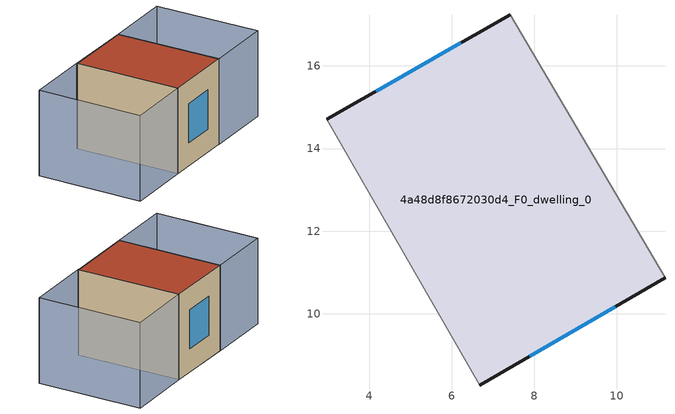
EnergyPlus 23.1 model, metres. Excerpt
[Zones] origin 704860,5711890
4a48d8f8672030d4_F0_dwelling_0
 floor ground (EU_floor_Construction): 11.17,10.87 7.42,17.25 2.97,14.7 6.68,8.26 z0
 wall outside (EU_wall_Construction): 2.97,14.7 7.42,17.25 / 11.17,10.87 6.68,8.26 z0:6
 wall adiabatic (EU_wall_Construction): 7.42,17.25 11.17,10.87 / 6.68,8.26 2.97,14.7 z0:6
 window (EU_Window_Construction): 4.17,15.39 6.22,16.56 / 9.96,10.17 7.89,8.97 z1.62:4.38
 roof outside (EU_roof_Construction): 7.42,17.25 11.17,10.87 6.68,8.26 2.97,14.7 z6
shading: -1.12,12.32 2.6,5.89 / 11.19,10.84 7.42,17.24 / 7.42,17.24 11.64,19.73 / 11.64,19.73 15.41,13.32 / 15.41,13.32 11.19,10.84 / 2.6,5.89 -1.13,12.34 / -1.13,12.34 2.97,14.7 / 2.97,14.7 6.69,8.26 / 6.69,8.26 2.6,5.89 z0:6
[Building]
EU S2 Campaign: North Axis=0; Terrain=City; Solar Distribution=FullExterior
[Site:Location]
London: Latitude=51.5; Longitude=-0.5; Time Zone=0; Elevation=25
[SizingPeriod:WeatherFileDays]
AnnualSizingPeriod: Begin Month=1; Begin Day of Month=1; End Month=12; End Day of Month=31; Day of Week for Start Day=Monday; Use Weather File Daylight Saving Period=No; Use Weather File Rain and Snow Indicators=No
[MATERIAL]
EU_InternalMass_Material: Roughness=MediumRough; Thickness=0.1; Conductivity=1; Density=1800; Specific Heat=900; Thermal Absorptance=0.9; Solar Absorptance=0.7; Visible Absorptance=0.7
[MATERIAL:NOMASS] Roughness=MediumRough; Thermal Absorptance=0.9; Solar Absorptance=0.7; Visible Absorptance=0.7
Name | Thermal Resistance
EU_wall_NoMass | 0.555556
EU_roof_NoMass | 0.510204
EU_floor_NoMass | 1.68919
[WINDOWMATERIAL:SIMPLEGLAZINGSYSTEM]
EU_Window_SimpleGlazing: UFactor=3.96; Solar Heat Gain Coefficient=0.85; Visible Transmittance=0.85
[CONSTRUCTION]
EU_wall_Construction: EU_wall_NoMass
EU_roof_Construction: EU_roof_NoMass
EU_floor_Construction: EU_floor_NoMass
EU_InternalMass_Construction: EU_InternalMass_Material
EU_Window_Construction: EU_Window_SimpleGlazing
[ZONE]
4a48d8f8672030d4_F0_dwelling_0: Type=1; Multiplier=1; Ceiling Height=autocalculate; Volume=229.434; Floor Area=autocalculate; Part of Total Floor Area=Yes
[INTERNALMASS]
4a48d8f8672030d4_F0_dwelling_0_EU_InternalMass: Construction=EU_InternalMass_Construction; Zone or ZoneList=4a48d8f8672030d4_F0_dwelling_0; Surface Area=38.2393
[OTHEREQUIPMENT]
EU_Step8_InternalGain_4a48d8f8672030d4_F0_dwelling_0_f000: Fuel Type=Electricity; Zone or ZoneList or Space or SpaceList=4a48d8f8672030d4_F0_dwelling_0; Schedule=EU_Step8_GainSchedule_4a48d8f8672030d4_F0_dwelling_0_f000; Design Level Calculation Method=Watts/Area; Power per Zone Floor Area=1; Fraction Latent=0; Fraction Radiant=0; Fraction Lost=0; Carbon Dioxide Generation Rate=0; EndUse Subcategory=EU_Step8_InternalGains
[ZONEVENTILATION:DESIGNFLOWRATE]
EU_ConstantAir_4a48d8f8672030d4_F0_dwelling_0: Zone or ZoneList or Space or SpaceList=4a48d8f8672030d4_F0_dwelling_0; Schedule=EU_AlwaysOn; Design Flow Rate Calculation Method=AirChanges/Hour; Air Changes per Hour=0.48; Ventilation Type=Natural; Fan Pressure Rise=0; Fan Total Efficiency=1; Constant Term Coefficient=1; Temperature Term Coefficient=0; Velocity Term Coefficient=0; Velocity Squared Term Coefficient=0; Minimum Indoor Temperature=-100; Maximum Indoor Temperature=100; Delta Temperature=-100; Minimum Outdoor Temperature=-100; Maximum Outdoor Temperature=100; Maximum Wind Speed=40
[HVACTEMPLATE:THERMOSTAT]
EU_HeatOnly_4a48d8f8672030d4_F0_dwelling_0: Constant Heating Setpoint=20; Constant Cooling Setpoint=50
[HVACTEMPLATE:ZONE:IDEALLOADSAIRSYSTEM]
4a48d8f8672030d4_F0_dwelling_0: Template Thermostat=EU_HeatOnly_4a48d8f8672030d4_F0_dwelling_0; System Availability Schedule=EU_AlwaysOn; Maximum Heating Supply Air Temperature=50; Minimum Cooling Supply Air Temperature=13; Maximum Heating Supply Air Humidity Ratio=0.0156; Minimum Cooling Supply Air Humidity Ratio=0.0077; Heating Limit=NoLimit; Cooling Limit=NoLimit; Heating Availability Schedule=EU_AlwaysOn; Cooling Availability Schedule=EU_CoolingOff; Dehumidification Control Type=ConstantSensibleHeatRatio; Cooling Sensible Heat Ratio=0.7; Dehumidification Setpoint=60; Humidification Control Type=None; Humidification Setpoint=30; Outdoor Air Method=None; Outdoor Air Flow Rate per Person=0.00944; Outdoor Air Flow Rate per Zone Floor Area=0; Outdoor Air Flow Rate per Zone=0; Demand Controlled Ventilation Type=None; Outdoor Air Economizer Type=NoEconomizer; Heat Recovery Type=None; Sensible Heat Recovery Effectiveness=0.7; Latent Heat Recovery Effectiveness=0.65
[SIZING:ZONE]
4a48d8f8672030d4_F0_dwelling_0: Zone Cooling Design Supply Air Temperature Input Method=SupplyAirTemperature; Zone Cooling Design Supply Air Temperature=13; Zone Heating Design Supply Air Temperature Input Method=SupplyAirTemperature; Zone Heating Design Supply Air Temperature=50; Zone Cooling Design Supply Air Humidity Ratio=0.008; Zone Heating Design Supply Air Humidity Ratio=0.008; Cooling Design Air Flow Method=DesignDay; Cooling Design Air Flow Rate=0; Cooling Minimum Air Flow per Zone Floor Area=0.000762; Cooling Minimum Air Flow=0; Cooling Minimum Air Flow Fraction=0.2; Heating Design Air Flow Method=DesignDay; Heating Design Air Flow Rate=0; Heating Maximum Air Flow per Zone Floor Area=0.002032; Heating Maximum Air Flow=0.141576; Heating Maximum Air Flow Fraction=0.3; Account for Dedicated Outdoor Air System=No; Dedicated Outdoor Air System Control Strategy=NeutralSupplyAir; Dedicated Outdoor Air Low Setpoint Temperature for Design=autosize; Dedicated Outdoor Air High Setpoint Temperature for Design=autosize; Zone Load Sizing Method=Sensible Load Only No Latent Load; Zone Latent Cooling Design Supply Air Humidity Ratio Input Method=HumidityRatioDifference; Zone Cooling Design Supply Air Humidity Ratio Difference=0.005; Zone Latent Heating Design Supply Air Humidity Ratio Input Method=HumidityRatioDifference; Zone Humidification Design Supply Air Humidity Ratio Difference=0.005
[SCHEDULE:CONSTANT]
Name | Hourly Value
EU_AlwaysOn | 1
EU_CoolingOff | 0
[SCHEDULE:FILE]
EU_Step8_GainSchedule_4a48d8f8672030d4_F0_dwelling_0_f000: File=../../schedules/4a48d8f8672030d4/4a48d8f8672030d4_F0_dwelling_0_f000_gain.csv; Column Number=1; Rows to Skip at Top=0; Number of Hours of Data=8760; Column Separator=Comma; Interpolate to Timestep=No; Minutes per Item=60; Adjust Schedule for Daylight Savings=Yes
